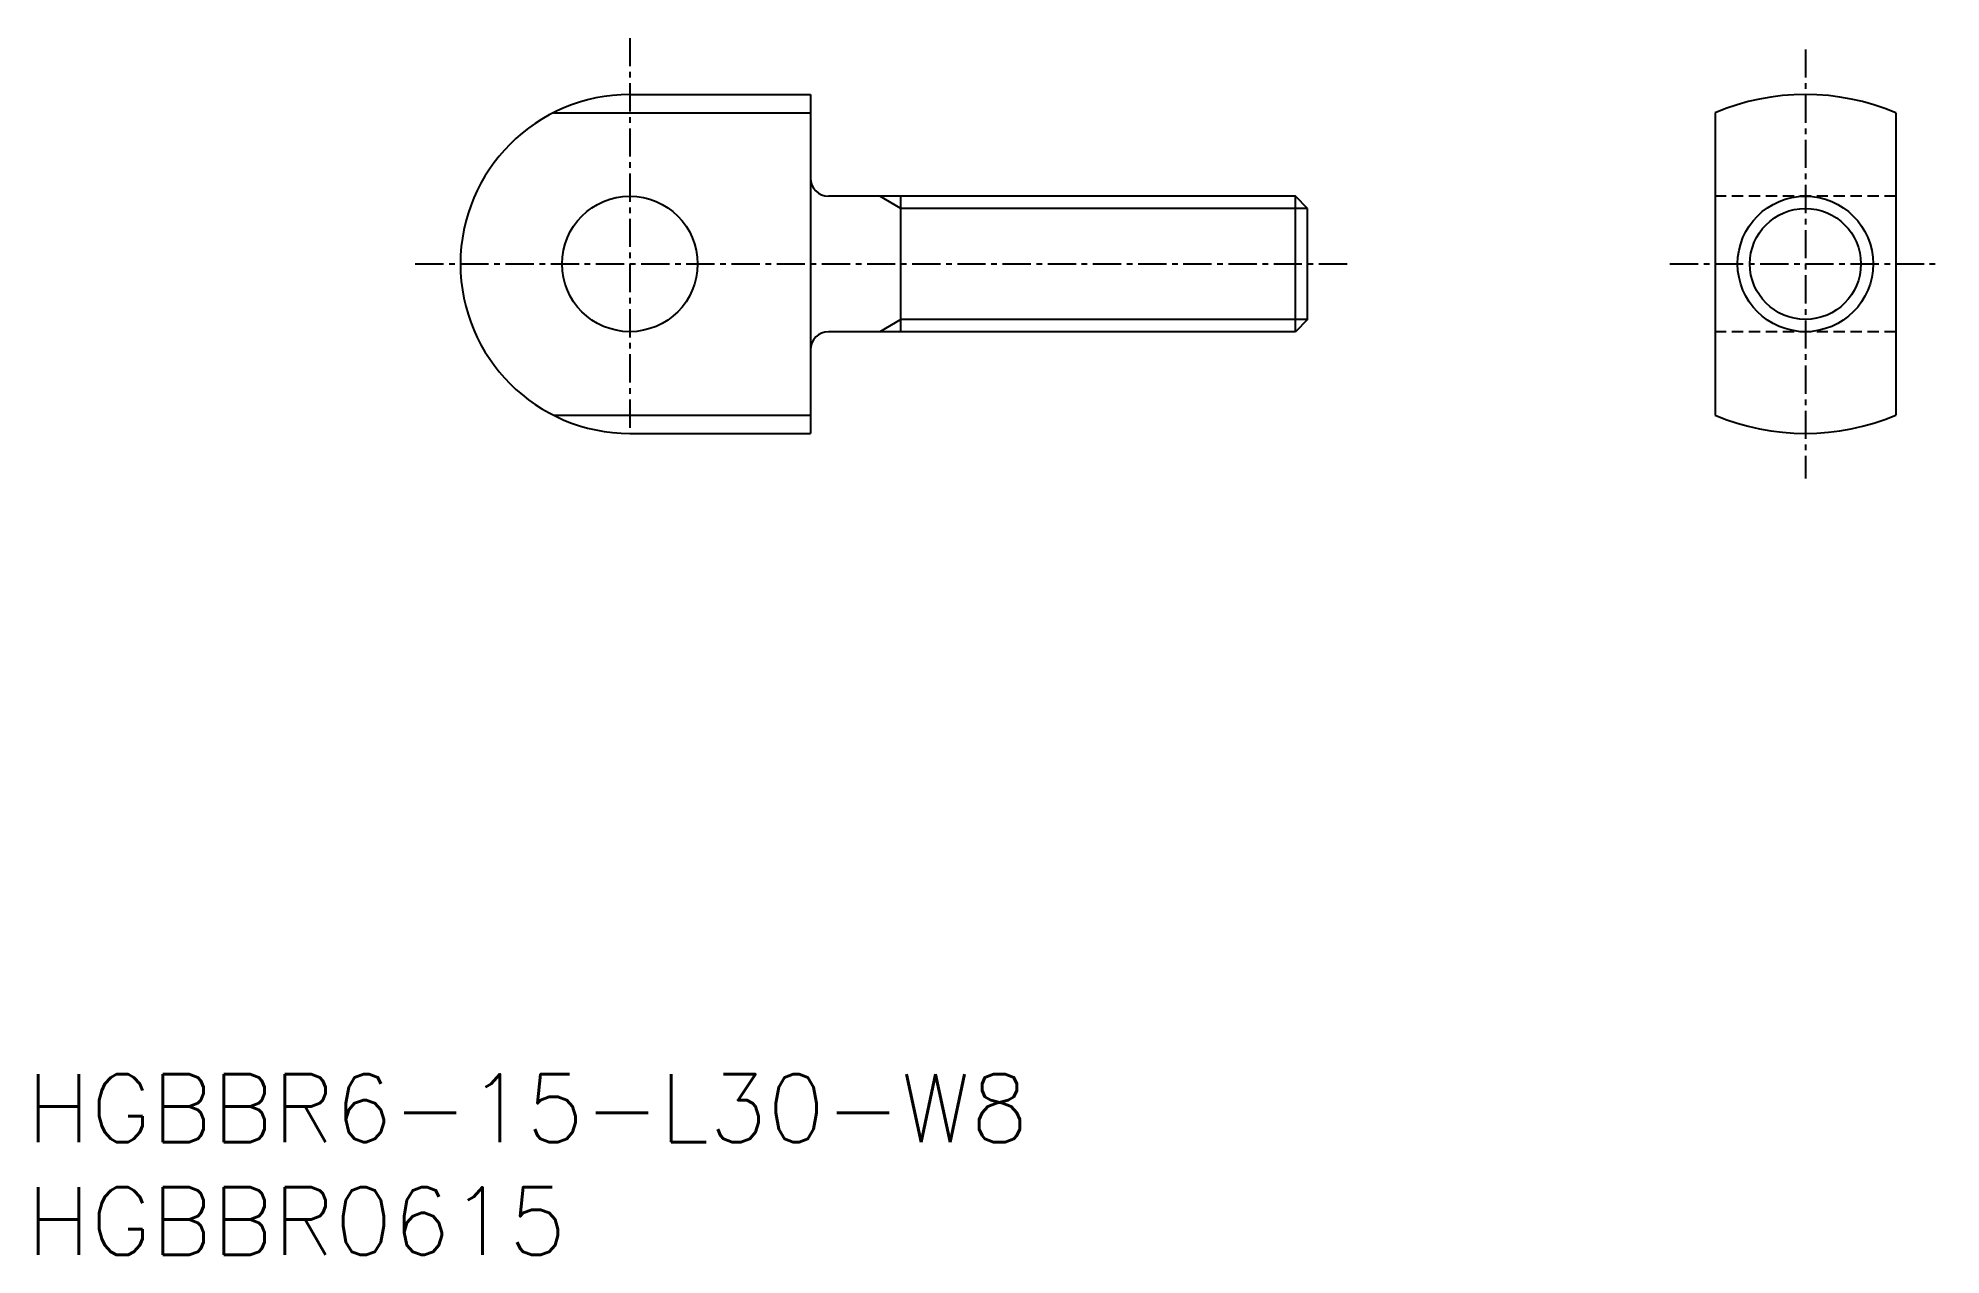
# Model space of a CAD drawing. Extents: x 0.5 to 84.7, y 0 to 53.9.
import ezdxf
from ezdxf.enums import TextEntityAlignment as Align

# ---------------------------------------------------------------- set-up
doc = ezdxf.new("R2010")
doc.units = 0
doc.linetypes.add('CENTER', pattern=[2, 1.25, -0.25, 0.25, -0.25])
doc.linetypes.add('DASHED', pattern=[0.75, 0.5, -0.25])
doc.layers.get('0').update_dxf_attribs({"linetype": 'CONTINUOUS'})
doc.layers.add('CENTER', color=1, linetype='CENTER')
doc.styles.get("Standard").update_dxf_attribs({"font": 'txt.shx'})

msp = doc.modelspace()

# ---------------------------------------------------------------- linework, layer by layer
at = {"color": 7, "linetype": 'CONTINUOUS'}
for p, q in [((23.332, 50.568), (34.71, 50.568)), ((26.71, 51.372), (34.71, 51.372)), ((34.71, 51.372), (34.71, 36.372)), ((74.747, 50.568), (74.747, 37.176)), ((82.747, 50.568), (82.747, 37.176)), ((56.169, 46.872), (35.51, 46.872)), ((38.71, 40.872), (38.71, 46.872)), ((56.169, 40.872), (56.169, 46.872)), ((56.71, 46.33), (56.169, 46.872)), ((56.71, 41.413), (56.71, 46.33)), ((19.21, 43.872), (19.21, 43.872)), ((19.21, 43.872), (19.21, 43.872)), ((56.71, 41.413), (56.169, 40.872)), ((56.169, 40.872), (35.51, 40.872)), ((23.332, 37.176), (34.71, 37.176)), ((26.71, 36.372), (34.71, 36.372))]:
    msp.add_line(p, q, dxfattribs=at)
at = {"color": 3, "linetype": 'CONTINUOUS'}
for p, q in [((38.71, 46.33), (37.772, 46.872)), ((56.71, 46.33), (38.71, 46.33)), ((38.71, 41.413), (37.772, 40.872)), ((56.71, 41.413), (38.71, 41.413))]:
    msp.add_line(p, q, dxfattribs=at)
at = {"color": 3, "linetype": 'DASHED'}
for p, q in [((82.747, 46.872), (74.747, 46.872)), ((82.747, 40.872), (74.747, 40.872))]:
    msp.add_line(p, q, dxfattribs=at)
at = {"color": 7, "linetype": 'CONTINUOUS'}
for centre in [(26.71, 43.872), (78.747, 43.872)]:
    msp.add_circle(centre, 3, dxfattribs=at)
at = {"color": 3, "linetype": 'CONTINUOUS'}
msp.add_circle((78.747, 43.872), 2.458, dxfattribs=at)
at = {"color": 7, "linetype": 'CONTINUOUS'}
for centre, radius, start, end in [((26.71, 43.872), 7.5, 90, 180), ((78.747, 41.018), 10.354, 67.27417, 112.72583), ((35.51, 47.672), 0.8, 180, 270), ((26.71, 43.872), 7.5, 180, 270), ((35.51, 40.072), 0.8, 90, 180), ((78.747, 46.726), 10.354, 247.27417, 292.72583)]:
    msp.add_arc(centre, radius, start, end, dxfattribs=at)
at = {"layer": 'CENTER', "color": 1, "linetype": 'CENTER'}
for p, q in [((26.71, 53.872), (26.71, 36.372)), ((78.747, 53.372), (78.747, 34.372)), ((17.21, 43.872), (58.71, 43.872)), ((72.747, 43.872), (84.747, 43.872))]:
    msp.add_line(p, q, dxfattribs=at)

# ---------------------------------------------------------------- texts
at = {"color": 7, "linetype": 'CONTINUOUS'}
for s, p in [('HGBBR6-15-L30-W8', (0, 6.5)), ('HGBBR0615', (0, 1.5))]:
    msp.add_text(s, height=3, dxfattribs=at).set_placement(p, align=Align.MIDDLE_LEFT)

doc.saveas('drawing.dxf')
